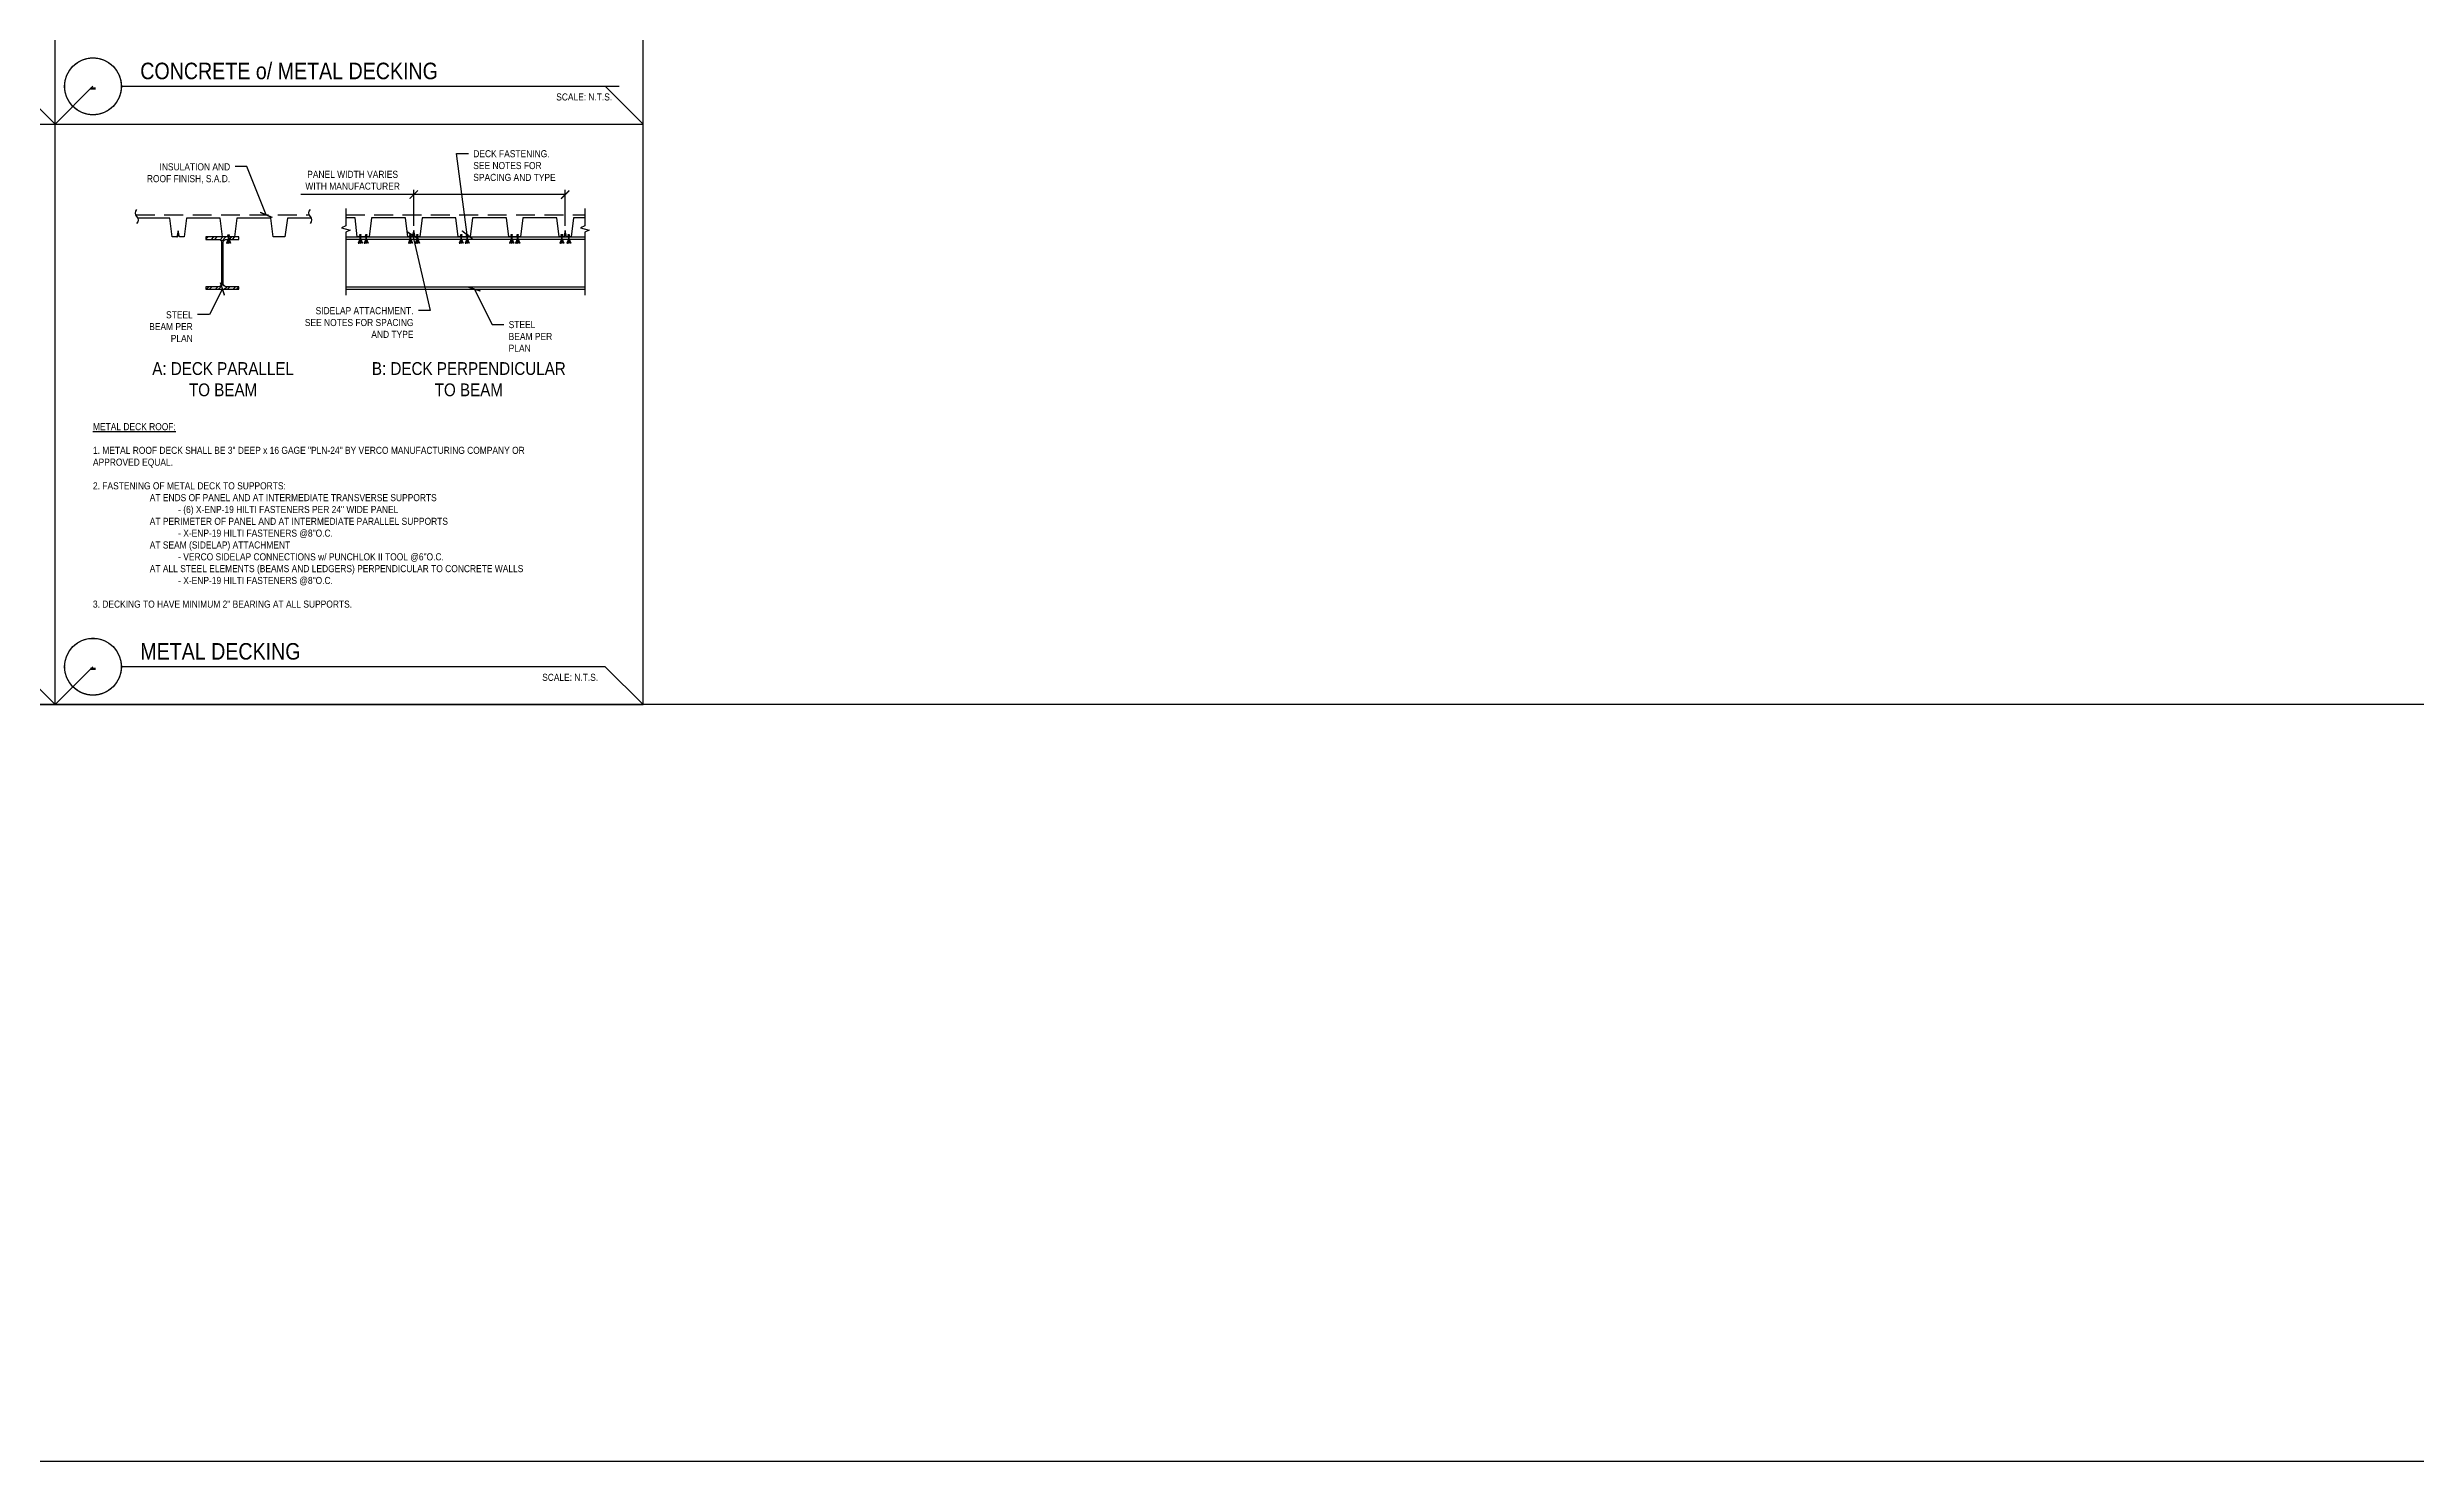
# Model space of a CAD drawing. Header units: inches. Extents: x -16404 to 14624, y -1591 to 16152.
# Drawn here: x -15147 to -14771.5, y 7320 to 7544.2 of the extents above; entities that cross this region are included whole.
import ezdxf
from ezdxf.enums import TextEntityAlignment as Align

# ---------------------------------------------------------------- set-up
doc = ezdxf.new("R2010")
doc.units = ezdxf.units.IN
doc.header["$LTSCALE"] = 24
doc.header["$MEASUREMENT"] = 0
doc.linetypes.add('DASHED2', pattern=[0.375, 0.25, -0.125])
doc.linetypes.add('HIDDEN2', pattern=[0.1875, 0.125, -0.0625])
doc.layers.get('0').update_dxf_attribs({"linetype": 'CONTINUOUS'})
doc.layers.get('DefPoints').update_dxf_attribs({"color": 251, "linetype": 'CONTINUOUS'})
for name, color, linetype in [('S-ANNO-DIMS', 2, 'CONTINUOUS'), ('S-ANNO-NOTE', 4, 'CONTINUOUS'), ('S-ARCH', 1, 'CONTINUOUS'), ('S-BREAK', 2, 'CONTINUOUS'), ('S-CONC', 4, 'CONTINUOUS'), ('S-SIMPSON', 2, 'CONTINUOUS'), ('S-STEEL', 4, 'CONTINUOUS')]:
    doc.layers.add(name, color=color, linetype=linetype)
doc.layers.add('S-ANNO-GRID-NONPLOT', color=251, linetype='CONTINUOUS', plot=False)
doc.layers.add('S-ANNO-NONPLOT', color=253, linetype='CONTINUOUS', plot=False)
doc.layers.add('S-HATCH1', color=1, linetype='CONTINUOUS', transparency=0.5)
doc.styles.add('Arial', font='arial.ttf', dxfattribs={"width": 0.85})
doc.dimstyles.new('DIM-12$0', dxfattribs={"dimscale": 12, "dimtxt": 0.09375, "dimasz": 0.109375, "dimexe": 0.0625, "dimexo": 0.0625, "dimgap": 0.0625, "dimtad": 1, "dimdec": 4, "dimzin": 11, "dimdsep": 46, "dimlunit": 4, "dimtxsty": 'Arial', "dimblk": 'ARCHTICK', "dimblk1": 'ARCHTICK', "dimblk2": 'ARCHTICK', "dimsah": 1, "dimcen": 0.125, "dimdle": 0.0625, "dimclrd": 256, "dimclre": 256, "dimclrt": 4, "dimadec": 0, "dimazin": 0, "dimtfac": 0.75, "dimtdec": 4, "dimtofl": 0, "dimtmove": 0, "dimatfit": 3, "dimldrblk": 'ARCHTICK', "dimfxl": 1, "dimfrac": 1, "dimtolj": 1, "dimtzin": 11, "dimarcsym": 0})
doc.dimstyles.new('DIM-12$7', dxfattribs={"dimscale": 12, "dimtxt": 0.09375, "dimasz": 0.125, "dimexe": 0.0625, "dimexo": 0.0625, "dimgap": 0.0625, "dimtad": 1, "dimdec": 4, "dimzin": 11, "dimdsep": 46, "dimlunit": 4, "dimtxsty": 'Arial', "dimblk": 'ARCHTICK', "dimcen": 0.125, "dimclrd": 256, "dimclre": 256, "dimclrt": 4, "dimadec": 0, "dimazin": 0, "dimtfac": 0.75, "dimtdec": 4, "dimtofl": 0, "dimtmove": 0, "dimatfit": 3, "dimldrblk": 'ARCHTICK', "dimfxl": 1, "dimfrac": 1, "dimtolj": 1, "dimtzin": 11, "dimarcsym": 0})

# ---------------------------------------------------------------- blocks, each defined once
blk = doc.blocks.new('W8x21')
at = {"layer": 'S-HATCH1'}
h = blk.add_hatch(dxfattribs=at)
h.set_pattern_fill('STEEL', color=256, scale=8, style=0)
h.set_pattern_definition([(45, (-55.7914, -336.0449), (-0.7071068, 0.7071068), []), (45, (-55.7914, -335.5449), (-0.7071068, 0.7071068), [])])
edge = h.paths.add_edge_path()
edge.add_line((2.625, -4.125), (2.625, -3.75))
edge.add_line((2.625, -3.75), (0.625, -3.75))
edge.add_arc((0.625, -3.25), 0.5, 180, 270, ccw=False)
edge.add_line((0.125, -3.25), (0.125, 3.25))
edge.add_arc((0.625, 3.25), 0.5, 90, 180, ccw=False)
edge.add_line((0.625, 3.75), (2.625, 3.75))
edge.add_line((2.625, 3.75), (2.625, 4.125))
edge.add_line((2.625, 4.125), (-2.625, 4.125))
edge.add_line((-2.625, 4.125), (-2.625, 3.75))
edge.add_line((-2.625, 3.75), (-0.625, 3.75))
edge.add_arc((-0.625, 3.25), 0.5, 0, 90, ccw=False)
edge.add_line((-0.125, 3.25), (-0.125, -3.25))
edge.add_arc((-0.625, -3.25), 0.5, -90, 0, ccw=False)
edge.add_line((-0.625, -3.75), (-2.625, -3.75))
edge.add_line((-2.625, -3.75), (-2.625, -4.125))
edge.add_line((-2.625, -4.125), (2.625, -4.125))
at = {"layer": 'S-STEEL'}
blk.add_lwpolyline([(2.625, -4.125), (2.625, -3.75), (0.625, -3.75, -0.4142136), (0.125, -3.25), (0.125, 3.25, -0.4142136), (0.625, 3.75), (2.625, 3.75), (2.625, 4.125), (-2.625, 4.125), (-2.625, 3.75), (-0.625, 3.75, -0.4142136), (-0.125, 3.25), (-0.125, -3.25, -0.4142136), (-0.625, -3.75), (-2.625, -3.75), (-2.625, -4.125)], format="xyb", close=True, dxfattribs=at)
blk = doc.blocks.new('_ARCHTICK')
at = {"color": 0, "linetype": 'ByBlock', "const_width": 0.15}
blk.add_lwpolyline([(-0.5, -0.5), (0.5, 0.5)], dxfattribs=at)
blk = doc.blocks.new('*D2217')
at = {"layer": 'DefPoints', "color": 0, "transparency": 16777216}
for p in [(-15064.95, 7520.83), (-15088.95, 7515.13), (-15064.95, 7515.13)]:
    blk.add_point(p, dxfattribs=at)
at = {"layer": 'S-ANNO-DIMS', "lineweight": -2, "transparency": 16777216}
for p, q in [((-15088.95, 7520.83), (-15106.86, 7520.83)), ((-15064.95, 7520.83), (-15089.7, 7520.83)), ((-15088.95, 7515.88), (-15088.95, 7521.58)), ((-15064.95, 7515.88), (-15064.95, 7521.58))]:
    blk.add_line(p, q, dxfattribs=at)
at = {"layer": 'S-ANNO-DIMS', "lineweight": -2, "transparency": 16777216, "xscale": 1.3125, "yscale": 1.3125, "zscale": 1.3125, "rotation": 180}
blk.add_blockref('_ARCHTICK', (-15088.95, 7520.83), dxfattribs=at)
at = {"layer": 'S-ANNO-DIMS', "lineweight": -2, "transparency": 16777216, "xscale": 1.3125, "yscale": 1.3125, "zscale": 1.3125}
blk.add_blockref('_ARCHTICK', (-15064.95, 7520.83), dxfattribs=at)
at = {"layer": 'S-ANNO-DIMS', "color": 4, "transparency": 16777216, "insert": (-15098.64, 7523.11), "char_height": 1.125, "attachment_point": 5, "style": 'Arial'}
blk.add_mtext('\\A1;PANEL WIDTH VARIES\\PWITH MANUFACTURER', dxfattribs=at)
blk = doc.blocks.new('*U309')
at = {"const_width": 0.188}
for points in [[(-4.5, 0, -1), (4.5, 0, 3.732051)], [(-4.5, 0, 1), (4.5, 0, -3.732051)]]:
    blk.add_lwpolyline(points, format="xyb", dxfattribs=at)
blk.add_lwpolyline([(4.5, 0), (81.21, 0)], dxfattribs=at)
blk.add_circle((0, 0), 4.5)
at = {"style": 'Arial', "width": 0.85}
for tag, p in [('DWG_TITLE_1', (7.5, 6.19)), ('DWG_TITLE_2', (7.5, 2.44))]:
    blk.add_attdef(tag, text='', height=2.62, dxfattribs=at).set_placement(p, align=Align.MIDDLE_LEFT)
blk.add_attdef('#', text='', height=3, dxfattribs=at).set_placement((0, 0), align=Align.MIDDLE_CENTER)
blk.add_attdef('SCALE', text='', height=1.12, dxfattribs=at).set_placement((80.08, -1.12), align=Align.TOP_RIGHT)
blk = doc.blocks.new('*U295')
at = {"const_width": 0.188}
for points in [[(-4.5, 0, -1), (4.5, 0, 3.732051)], [(-4.5, 0, 1), (4.5, 0, -3.732051)]]:
    blk.add_lwpolyline(points, format="xyb", dxfattribs=at)
blk.add_lwpolyline([(4.5, 0), (83.43, 0)], dxfattribs=at)
blk.add_circle((0, 0), 4.5)
at = {"style": 'Arial', "width": 0.85}
for tag, p in [('DWG_TITLE_1', (7.5, 6.19)), ('DWG_TITLE_2', (7.5, 2.44))]:
    blk.add_attdef(tag, text='', height=2.62, dxfattribs=at).set_placement(p, align=Align.MIDDLE_LEFT)
blk.add_attdef('#', text='', height=3, dxfattribs=at).set_placement((0, 0), align=Align.MIDDLE_CENTER)
blk.add_attdef('SCALE', text='', height=1.12, dxfattribs=at).set_placement((82.31, -1.12), align=Align.TOP_RIGHT)
blk = doc.blocks.new('Se_24x36_DETAILS_GRID')
for p, q in [((0, 23), (7.767, 23)), ((0, 15.333), (0, 23)), ((7.767, 23), (15.535, 23)), ((7.767, 15.333), (7.767, 23)), ((15.535, 23), (23.302, 23)), ((15.535, 15.333), (15.535, 23)), ((23.302, 23), (31.07, 23)), ((23.302, 15.333), (23.302, 23)), ((31.07, 15.333), (31.07, 23)), ((0, 15.333), (0.5, 15.833)), ((7.767, 15.333), (8.267, 15.833)), ((15.535, 15.333), (16.035, 15.833)), ((23.302, 15.333), (23.802, 15.833)), ((0, 15.333), (7.767, 15.333)), ((0, 7.667), (0, 15.333)), ((7.767, 15.333), (15.535, 15.333)), ((7.767, 7.667), (7.767, 15.333)), ((15.535, 15.333), (23.302, 15.333)), ((15.535, 7.667), (15.535, 15.333)), ((23.302, 15.333), (31.07, 15.333)), ((23.302, 7.667), (23.302, 15.333)), ((31.07, 7.667), (31.07, 15.333)), ((0, 7.667), (0.5, 8.167)), ((7.767, 7.667), (8.267, 8.167)), ((15.535, 7.667), (16.035, 8.167)), ((23.302, 7.667), (23.802, 8.167)), ((0, 7.667), (7.767, 7.667)), ((0, 0), (0, 7.667)), ((7.767, 7.667), (15.535, 7.667)), ((7.767, 0), (7.767, 7.667)), ((15.535, 7.667), (23.302, 7.667)), ((15.535, 0), (15.535, 7.667)), ((23.302, 7.667), (31.07, 7.667)), ((23.302, 0), (23.302, 7.667)), ((31.07, 0), (31.07, 7.667)), ((0, 0), (0.5, 0.5)), ((7.767, 0), (8.267, 0.5)), ((15.535, 0), (16.035, 0.5)), ((23.302, 0), (23.802, 0.5)), ((0, 0), (7.767, 0)), ((7.767, 0), (15.535, 0)), ((15.535, 0), (23.302, 0)), ((23.302, 0), (31.07, 0))]:
    blk.add_line(p, q)
at = {"linetype": 'DASHED2', "ltscale": 0.5}
for p, q in [((7.767, 15.333), (7.267, 15.833)), ((15.535, 15.333), (15.035, 15.833)), ((23.302, 15.333), (22.802, 15.833)), ((31.07, 15.333), (30.57, 15.833)), ((7.767, 7.667), (7.267, 8.167)), ((15.535, 7.667), (15.035, 8.167)), ((23.302, 7.667), (22.802, 8.167)), ((31.07, 7.667), (30.57, 8.167)), ((7.767, 0), (7.267, 0.5)), ((15.535, 0), (15.035, 0.5)), ((23.302, 0), (22.802, 0.5)), ((31.07, 0), (30.57, 0.5))]:
    blk.add_line(p, q, dxfattribs=at)
blk = doc.blocks.new('SE_BREAK_3IN')
at = {"layer": 'S-BREAK'}
blk.add_lwpolyline([(0, -0.37, 0.408465), (0, 0, -0.407415), (0, 0.37, -2.166217)], format="xyb", dxfattribs=at)

msp = doc.modelspace()

# ---------------------------------------------------------------- linework, layer by layer
at = {"layer": 'S-ANNO-GRID-NONPLOT'}
msp.add_lwpolyline([(-13183.31796, 7440), (-15798.26811, 7440), (-15798.26811, 9000), (-13183.31796, 9000)], close=True, dxfattribs=at)
at = {"layer": 'S-ANNO-NONPLOT', "color": 6}
msp.add_lwpolyline([(-13063.31796, 7320), (-15918.26811, 7320), (-15918.26811, 9120), (-13063.31796, 9120)], close=True, dxfattribs=at)
at = {"layer": 'S-ARCH', "linetype": 'HIDDEN2'}
for p, q in [((-15132.99585, 7517.61203), (-15105.50349, 7517.63207)), ((-15099.7305, 7517.62919), (-15061.82658, 7517.63238))]:
    msp.add_line(p, q, dxfattribs=at)
at = {"layer": 'S-BREAK', "flags": 128}
for points in [[(-15099.73058, 7518.62919), (-15099.73043, 7515.87081), (-15100.42293, 7515.55059), (-15099.03916, 7515.21362), (-15099.73035, 7514.89401), (-15099.7302, 7504.88211)], [(-15061.82667, 7518.63238), (-15061.82652, 7515.87081), (-15062.51901, 7515.55059), (-15061.13525, 7515.21362), (-15061.82643, 7514.89401), (-15061.82629, 7504.88211)]]:
    msp.add_lwpolyline(points, dxfattribs=at)
at = {"layer": 'S-CONC'}
for p, q in [((-15099.73028, 7514.13211), (-15061.82642, 7514.13211)), ((-15099.73025, 7513.75711), (-15061.82642, 7513.75711)), ((-15099.73022, 7506.24435), (-15061.82631, 7506.24435)), ((-15099.73022, 7505.86935), (-15061.8263, 7505.86935))]:
    msp.add_line(p, q, dxfattribs=at)
at = {"layer": 'S-SIMPSON'}
for points in [[(-15118.6684, 7514.1731), (-15117.94029, 7514.1731), (-15117.94029, 7514.11935), (-15118.6684, 7514.11935)], [(-15118.2002, 7514.45804), (-15118.1681, 7514.42594), (-15118.4406, 7514.42594), (-15118.40849, 7514.45804)], [(-15097.78946, 7514.18586), (-15097.06136, 7514.18586), (-15097.06136, 7514.13211), (-15097.78946, 7514.13211)], [(-15097.32127, 7514.4708), (-15097.28916, 7514.43869), (-15097.56166, 7514.43869), (-15097.52955, 7514.4708)], [(-15096.84733, 7514.18586), (-15096.11922, 7514.18586), (-15096.11922, 7514.13211), (-15096.84733, 7514.13211)], [(-15096.37913, 7514.4708), (-15096.34702, 7514.43869), (-15096.61952, 7514.43869), (-15096.58742, 7514.4708)], [(-15089.84255, 7514.18586), (-15089.11444, 7514.18586), (-15089.11444, 7514.13211), (-15089.84255, 7514.13211)], [(-15089.37435, 7514.4708), (-15089.34225, 7514.43869), (-15089.61475, 7514.43869), (-15089.58264, 7514.4708)], [(-15088.73679, 7514.18586), (-15088.00869, 7514.18586), (-15088.00869, 7514.13211), (-15088.73679, 7514.13211)], [(-15088.2686, 7514.4708), (-15088.23649, 7514.43869), (-15088.50899, 7514.43869), (-15088.47688, 7514.4708)], [(-15081.78946, 7514.18586), (-15081.06136, 7514.18586), (-15081.06136, 7514.13211), (-15081.78946, 7514.13211)], [(-15081.32127, 7514.4708), (-15081.28916, 7514.43869), (-15081.56166, 7514.43869), (-15081.52955, 7514.4708)], [(-15080.84733, 7514.18586), (-15080.11922, 7514.18586), (-15080.11922, 7514.13211), (-15080.84733, 7514.13211)], [(-15080.37913, 7514.4708), (-15080.34702, 7514.43869), (-15080.61952, 7514.43869), (-15080.58742, 7514.4708)], [(-15073.78946, 7514.18586), (-15073.06136, 7514.18586), (-15073.06136, 7514.13211), (-15073.78946, 7514.13211)], [(-15073.32127, 7514.4708), (-15073.28916, 7514.43869), (-15073.56166, 7514.43869), (-15073.52955, 7514.4708)], [(-15072.84733, 7514.18586), (-15072.11922, 7514.18586), (-15072.11922, 7514.13211), (-15072.84733, 7514.13211)], [(-15072.37913, 7514.4708), (-15072.34702, 7514.43869), (-15072.61952, 7514.43869), (-15072.58742, 7514.4708)], [(-15065.84255, 7514.18586), (-15065.11444, 7514.18586), (-15065.11444, 7514.13211), (-15065.84255, 7514.13211)], [(-15065.37435, 7514.4708), (-15065.34225, 7514.43869), (-15065.61475, 7514.43869), (-15065.58264, 7514.4708)], [(-15064.73679, 7514.18586), (-15064.00869, 7514.18586), (-15064.00869, 7514.13211), (-15064.73679, 7514.13211)], [(-15064.2686, 7514.4708), (-15064.23649, 7514.43869), (-15064.50899, 7514.43869), (-15064.47688, 7514.4708)]]:
    msp.add_lwpolyline(points, close=True, dxfattribs=at)
for points in [[(-15118.37205, 7513.74435), (-15118.63354, 7513.12306), (-15118.5201, 7513.12306), (-15118.37205, 7513.46916)], [(-15118.3981, 7514.23844), (-15118.51126, 7514.1731)], [(-15118.37205, 7514.23844), (-15118.37205, 7513.36953), (-15118.30618, 7513.08211), (-15118.23664, 7513.36895), (-15118.23664, 7514.23844), (-15118.2106, 7514.23844), (-15118.1681, 7514.42594), (-15118.4406, 7514.42594), (-15118.3981, 7514.23844), (-15118.23664, 7514.23844)], [(-15118.23664, 7513.74435), (-15117.97516, 7513.12306), (-15118.08859, 7513.12306), (-15118.23664, 7513.46916)], [(-15118.2106, 7514.23844), (-15118.09743, 7514.1731)], [(-15097.49312, 7513.75711), (-15097.7546, 7513.13581), (-15097.64117, 7513.13581), (-15097.49312, 7513.48191)], [(-15097.51916, 7514.25119), (-15097.63232, 7514.18586)], [(-15097.49312, 7514.25119), (-15097.49312, 7513.38228), (-15097.42725, 7513.09487), (-15097.3577, 7513.38171), (-15097.3577, 7514.25119), (-15097.33166, 7514.25119), (-15097.28916, 7514.43869), (-15097.56166, 7514.43869), (-15097.51916, 7514.25119), (-15097.3577, 7514.25119)], [(-15097.3577, 7513.75711), (-15097.09622, 7513.13581), (-15097.20965, 7513.13581), (-15097.3577, 7513.48191)], [(-15097.33166, 7514.25119), (-15097.2185, 7514.18586)], [(-15096.55098, 7513.75711), (-15096.81246, 7513.13581), (-15096.69903, 7513.13581), (-15096.55098, 7513.48191)], [(-15096.57702, 7514.25119), (-15096.69019, 7514.18586)], [(-15096.55098, 7514.25119), (-15096.55098, 7513.38228), (-15096.48511, 7513.09487), (-15096.41557, 7513.38171), (-15096.41557, 7514.25119), (-15096.38952, 7514.25119), (-15096.34702, 7514.43869), (-15096.61952, 7514.43869), (-15096.57702, 7514.25119), (-15096.41557, 7514.25119)], [(-15096.41557, 7513.75711), (-15096.15408, 7513.13581), (-15096.26752, 7513.13581), (-15096.41557, 7513.48191)], [(-15096.38952, 7514.25119), (-15096.27636, 7514.18586)], [(-15089.5462, 7513.75711), (-15089.80769, 7513.13581), (-15089.69425, 7513.13581), (-15089.5462, 7513.48191)], [(-15089.57225, 7514.25119), (-15089.68541, 7514.18586)], [(-15089.5462, 7514.25119), (-15089.5462, 7513.38228), (-15089.48033, 7513.09487), (-15089.41079, 7513.38171), (-15089.41079, 7514.25119), (-15089.38475, 7514.25119), (-15089.34225, 7514.43869), (-15089.61475, 7514.43869), (-15089.57225, 7514.25119), (-15089.41079, 7514.25119)], [(-15089.41079, 7513.75711), (-15089.14931, 7513.13581), (-15089.26274, 7513.13581), (-15089.41079, 7513.48191)], [(-15089.38475, 7514.25119), (-15089.27158, 7514.18586)], [(-15088.44045, 7513.75711), (-15088.70193, 7513.13581), (-15088.5885, 7513.13581), (-15088.44045, 7513.48191)], [(-15088.46649, 7514.25119), (-15088.57965, 7514.18586)], [(-15088.44045, 7514.25119), (-15088.44045, 7513.38228), (-15088.37458, 7513.09487), (-15088.30503, 7513.38171), (-15088.30503, 7514.25119), (-15088.27899, 7514.25119), (-15088.23649, 7514.43869), (-15088.50899, 7514.43869), (-15088.46649, 7514.25119), (-15088.30503, 7514.25119)], [(-15088.30503, 7513.75711), (-15088.04355, 7513.13581), (-15088.15698, 7513.13581), (-15088.30503, 7513.48191)], [(-15088.27899, 7514.25119), (-15088.16583, 7514.18586)], [(-15081.49312, 7513.75711), (-15081.7546, 7513.13581), (-15081.64117, 7513.13581), (-15081.49312, 7513.48191)], [(-15081.51916, 7514.25119), (-15081.63232, 7514.18586)], [(-15081.49312, 7514.25119), (-15081.49312, 7513.38228), (-15081.42725, 7513.09487), (-15081.3577, 7513.38171), (-15081.3577, 7514.25119), (-15081.33166, 7514.25119), (-15081.28916, 7514.43869), (-15081.56166, 7514.43869), (-15081.51916, 7514.25119), (-15081.3577, 7514.25119)], [(-15081.3577, 7513.75711), (-15081.09622, 7513.13581), (-15081.20965, 7513.13581), (-15081.3577, 7513.48191)], [(-15081.33166, 7514.25119), (-15081.2185, 7514.18586)], [(-15080.55098, 7513.75711), (-15080.81246, 7513.13581), (-15080.69903, 7513.13581), (-15080.55098, 7513.48191)], [(-15080.57702, 7514.25119), (-15080.69019, 7514.18586)], [(-15080.55098, 7514.25119), (-15080.55098, 7513.38228), (-15080.48511, 7513.09487), (-15080.41557, 7513.38171), (-15080.41557, 7514.25119), (-15080.38952, 7514.25119), (-15080.34702, 7514.43869), (-15080.61952, 7514.43869), (-15080.57702, 7514.25119), (-15080.41557, 7514.25119)], [(-15080.41557, 7513.75711), (-15080.15408, 7513.13581), (-15080.26752, 7513.13581), (-15080.41557, 7513.48191)], [(-15080.38952, 7514.25119), (-15080.27636, 7514.18586)], [(-15073.49312, 7513.75711), (-15073.7546, 7513.13581), (-15073.64117, 7513.13581), (-15073.49312, 7513.48191)], [(-15073.51916, 7514.25119), (-15073.63232, 7514.18586)], [(-15073.49312, 7514.25119), (-15073.49312, 7513.38228), (-15073.42725, 7513.09487), (-15073.3577, 7513.38171), (-15073.3577, 7514.25119), (-15073.33166, 7514.25119), (-15073.28916, 7514.43869), (-15073.56166, 7514.43869), (-15073.51916, 7514.25119), (-15073.3577, 7514.25119)], [(-15073.3577, 7513.75711), (-15073.09622, 7513.13581), (-15073.20965, 7513.13581), (-15073.3577, 7513.48191)], [(-15073.33166, 7514.25119), (-15073.2185, 7514.18586)], [(-15072.55098, 7513.75711), (-15072.81246, 7513.13581), (-15072.69903, 7513.13581), (-15072.55098, 7513.48191)], [(-15072.57702, 7514.25119), (-15072.69019, 7514.18586)], [(-15072.55098, 7514.25119), (-15072.55098, 7513.38228), (-15072.48511, 7513.09487), (-15072.41557, 7513.38171), (-15072.41557, 7514.25119), (-15072.38952, 7514.25119), (-15072.34702, 7514.43869), (-15072.61952, 7514.43869), (-15072.57702, 7514.25119), (-15072.41557, 7514.25119)], [(-15072.41557, 7513.75711), (-15072.15408, 7513.13581), (-15072.26752, 7513.13581), (-15072.41557, 7513.48191)], [(-15072.38952, 7514.25119), (-15072.27636, 7514.18586)], [(-15065.5462, 7513.75711), (-15065.80769, 7513.13581), (-15065.69425, 7513.13581), (-15065.5462, 7513.48191)], [(-15065.57225, 7514.25119), (-15065.68541, 7514.18586)], [(-15065.5462, 7514.25119), (-15065.5462, 7513.38228), (-15065.48033, 7513.09487), (-15065.41079, 7513.38171), (-15065.41079, 7514.25119), (-15065.38475, 7514.25119), (-15065.34225, 7514.43869), (-15065.61475, 7514.43869), (-15065.57225, 7514.25119), (-15065.41079, 7514.25119)], [(-15065.41079, 7513.75711), (-15065.14931, 7513.13581), (-15065.26274, 7513.13581), (-15065.41079, 7513.48191)], [(-15065.38475, 7514.25119), (-15065.27158, 7514.18586)], [(-15064.44045, 7513.75711), (-15064.70193, 7513.13581), (-15064.5885, 7513.13581), (-15064.44045, 7513.48191)], [(-15064.46649, 7514.25119), (-15064.57965, 7514.18586)], [(-15064.44045, 7514.25119), (-15064.44045, 7513.38228), (-15064.37458, 7513.09487), (-15064.30503, 7513.38171), (-15064.30503, 7514.25119), (-15064.27899, 7514.25119), (-15064.23649, 7514.43869), (-15064.50899, 7514.43869), (-15064.46649, 7514.25119), (-15064.30503, 7514.25119)], [(-15064.30503, 7513.75711), (-15064.04355, 7513.13581), (-15064.15698, 7513.13581), (-15064.30503, 7513.48191)], [(-15064.27899, 7514.25119), (-15064.16583, 7514.18586)]]:
    msp.add_lwpolyline(points, dxfattribs=at)
at = {"layer": 'S-STEEL'}
for points in [[(-15105.16698, 7517.11935), (-15108.98721, 7517.11935), (-15109.36221, 7514.11935), (-15111.24648, 7514.11935), (-15111.61221, 7517.11935), (-15116.98721, 7517.11935), (-15116.98721, 7517.11935), (-15117.36221, 7514.11935), (-15119.24648, 7514.11935), (-15119.61221, 7517.11935), (-15124.98721, 7517.11935), (-15125.36221, 7514.11935), (-15126.08328, 7514.11935), (-15126.30435, 7515.11935), (-15126.52541, 7514.11935), (-15126.41052, 7514.11935), (-15126.30115, 7514.61381), (-15126.41052, 7514.11935), (-15127.24648, 7514.11935), (-15127.61221, 7517.11935), (-15132.66767, 7517.11935)], [(-15061.82659, 7517.13226), (-15063.63721, 7517.13211), (-15064.01221, 7514.13211), (-15064.73327, 7514.13211), (-15064.95434, 7515.13211), (-15065.17541, 7514.13211), (-15065.06051, 7514.13211), (-15064.95115, 7514.62656), (-15065.06051, 7514.13211), (-15065.89648, 7514.13211), (-15066.26221, 7517.13211), (-15066.26221, 7517.13211), (-15071.63721, 7517.13211), (-15072.01221, 7514.13211), (-15073.89648, 7514.13211), (-15074.26221, 7517.13211), (-15079.63721, 7517.13211), (-15079.63721, 7517.13211), (-15080.01221, 7514.13211), (-15081.89648, 7514.13211), (-15082.26221, 7517.13211), (-15087.63721, 7517.13211), (-15088.01221, 7514.13211), (-15088.73327, 7514.13211), (-15088.95434, 7515.13211), (-15089.17541, 7514.13211), (-15089.06051, 7514.13211), (-15088.95115, 7514.62656), (-15089.06051, 7514.13211), (-15089.89648, 7514.13211), (-15090.26221, 7517.13211), (-15095.63721, 7517.13211), (-15096.01221, 7514.13211), (-15096.01221, 7514.13211), (-15097.89648, 7514.13211), (-15098.26221, 7517.13211), (-15099.73054, 7517.13211)]]:
    msp.add_lwpolyline(points, dxfattribs=at)

# ---------------------------------------------------------------- block references
at = {"layer": 'S-ANNO-GRID-NONPLOT', "xscale": 12, "yscale": 12, "zscale": 12}
msp.add_blockref('Se_24x36_DETAILS_GRID', (-15425.43172, 7440), dxfattribs=at)
at = {"layer": 'S-ANNO-NOTE'}
for name, p, values in [('*U295', (-15139.80442, 7538), {'#': '-', 'DWG_TITLE_2': 'CONCRETE o/ METAL DECKING', 'SCALE': 'SCALE: N.T.S.'}), ('*U309', (-15139.80442, 7446), {'#': '-', 'DWG_TITLE_2': 'METAL DECKING', 'SCALE': 'SCALE: N.T.S.'})]:
    msp.add_blockref(name, p, dxfattribs=at).add_auto_attribs(values)
at = {"layer": 'S-BREAK', "xscale": 3, "yscale": 3, "zscale": 3}
for p in [(-15132.83241, 7517.36575), (-15105.33591, 7517.37577)]:
    msp.add_blockref('SE_BREAK_3IN', p, dxfattribs=at)
at = {"layer": 'S-STEEL'}
msp.add_blockref('W8x21', (-15119.28326, 7509.99435), dxfattribs=at)

# ---------------------------------------------------------------- texts
at = {"layer": 'S-ANNO-NOTE', "char_height": 1.125, "style": 'Arial'}
for s, insert, width, attachment_point in [('\\A1;DECK FASTENING. SEE NOTES FOR SPACING AND TYPE', (-15079.51542, 7527.88208), 15.0431695, 1), ('\\A1;INSULATION AND ROOF FINISH, S.A.D.', (-15118.04788, 7525.80597), 15.3882196, 3), ('\\A1;STEEL BEAM PER PLAN', (-15123.98439, 7502.35113), 8.2991849, 3), ('\\A1;SIDELAP ATTACHMENT. SEE NOTES FOR SPACING AND TYPE', (-15088.9969, 7502.99849), 17.6619693, 3), ('\\A1;STEEL BEAM PER PLAN', (-15073.90257, 7500.79724), 8.2991849, 1), ('\\A1;{\\LMETAL DECK ROOF:\\P\\P\\pi-2.25,l2.25;}1. METAL ROOF DECK SHALL BE 3" DEEP x 16 GAGE "PLN-24" BY VERCO MANUFACTURING COMPANY OR APPROVED EQUAL.\\P\\P2. FASTENING OF METAL DECK TO SUPPORTS:\\P^I^IAT ENDS OF PANEL AND AT INTERMEDIATE TRANSVERSE SUPPORTS\\P^I^I^I- (6) X-ENP-19 HILTI FASTENERS PER 24" WIDE PANEL\\P^I^IAT PERIMETER OF PANEL AND AT INTERMEDIATE PARALLEL SUPPORTS\\P^I^I^I- X-ENP-19 HILTI FASTENERS @8"O.C.\\P^I^IAT SEAM (SIDELAP) ATTACHMENT\\P\\pi-3.375,l3.375;^I^I^I- VERCO SIDELAP CONNECTIONS w/ PUNCHLOK II TOOL @6"O.C.\\P^I^IAT ALL STEEL ELEMENTS (BEAMS AND LEDGERS) PERPENDICULAR TO CONCRETE WALLS\\P^I^I^I- X-ENP-19 HILTI FASTENERS @8"O.C.\\P\\P\\pi-2.25,l2.25;3. DECKING TO HAVE MINIMUM 2" BEARING AT ALL SUPPORTS.\\P\\P\\pi0,l0;\\P\\pi-2.25,l2.25;^I\\P^I', (-15139.80442, 7484.61843), 75.9654847, 1)]:
    msp.add_mtext(s, dxfattribs=dict(at, insert=insert, width=width, attachment_point=attachment_point))
at = {"layer": 'S-ANNO-NOTE', "color": 6, "char_height": 2.025, "attachment_point": 8, "style": 'Arial'}
for s, insert, width in [('A: DECK PARALLEL TO BEAM', (-15119.17593, 7488.85164), 22.3871071), ('B: DECK PERPENDICULAR TO BEAM', (-15080.21857, 7488.85164), 30.7221369)]:
    msp.add_mtext(s, dxfattribs=dict(at, insert=insert, width=width))

# ---------------------------------------------------------------- dimensions: what is measured, and where the dimension line sits
at = {"layer": 'S-ANNO-DIMS'}
dim = msp.add_linear_dim(base=(-15064.95434, 7520.83469), p1=(-15088.95434, 7515.13211), p2=(-15064.95434, 7515.13211), text='PANEL WIDTH VARIES\\PWITH MANUFACTURER', dimstyle='DIM-12$0', dxfattribs=at)
dim.commit()
dim.dimension.update_dxf_attribs({"geometry": '*D2217', "text_midpoint": (-15098.6364, 7520.83469), "dimtype": 160})

# ---------------------------------------------------------------- leaders
for points in [[(-15080.48327, 7514.4708), (-15082.15741, 7527.34638), (-15080.29282, 7527.34638)], [(-15112.33514, 7517.6179), (-15115.40588, 7525.27027), (-15117.27047, 7525.27027)], [(-15089.10605, 7514.38211), (-15086.3549, 7502.46279), (-15088.21949, 7502.46279)], [(-15119.28326, 7505.88211), (-15121.34239, 7501.81542), (-15123.20699, 7501.81542)], [(-15079.38754, 7505.88211), (-15076.54456, 7500.26154), (-15074.67997, 7500.26154)]]:
    msp.add_leader(points, dimstyle='DIM-12$7', dxfattribs=at)

doc.saveas('drawing.dxf')
